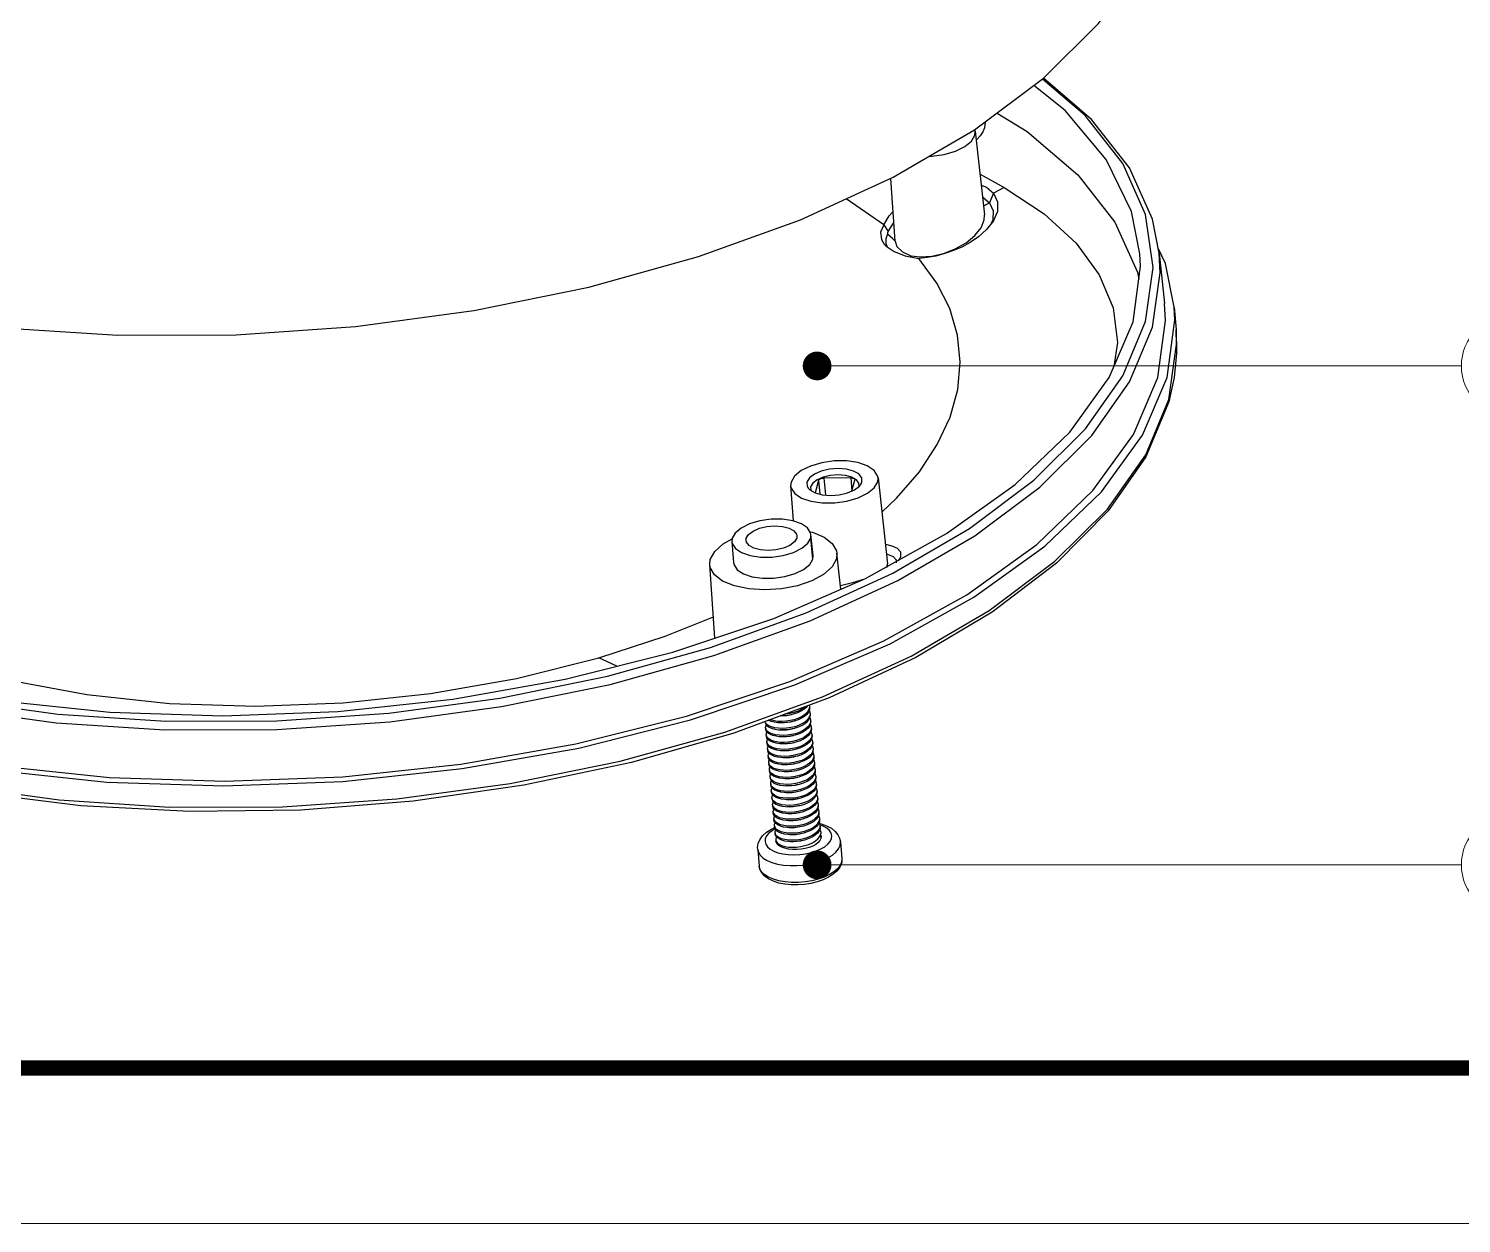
# Model space of a CAD drawing. Header units: millimetres. Extents: x 3608 to 4003, y 1445 to 1719.
# Drawn here: x 3810.7 to 3873.6, y 1444.6 to 1497 of the extents above; entities that cross this region are included whole.
import ezdxf

# ---------------------------------------------------------------- set-up
doc = ezdxf.new("R2010")
doc.units = ezdxf.units.MM
doc.layers.add('02___PRT_ALL_AXES', color=7, linetype='Continuous')
doc.layers.add('06___PRT_ALL_SURFS', color=7, linetype='Continuous')
doc.layers.add('from', color=7, linetype='Continuous', lineweight=13)
doc.styles.add('ROMAND', font='romand.shx', dxfattribs={"width": 0.75, "bigfont": 'gbcbig.shx'})
doc.dimstyles.new('YanXiu', dxfattribs={"dimtxt": 2.5, "dimasz": 2.2, "dimexe": 1, "dimexo": 0, "dimgap": 0.66, "dimtad": 0, "dimzin": 9, "dimdsep": 46, "dimtxsty": 'ROMAND', "dimblk": 'CLOSEDBLANK', "dimcen": 0, "dimclrd": 3, "dimclre": 3, "dimclrt": 7, "dimazin": 2, "dimtfac": 1, "dimtofl": 0, "dimtmove": 0, "dimatfit": 3, "dimldrblk": 'CLOSEDBLANK', "dimfxl": 0, "dimlwd": 5, "dimlwe": 5, "dimarcsym": 0})

# ---------------------------------------------------------------- blocks, each defined once
blk = doc.blocks.new('_ClosedBlank')
at = {"color": 0, "linetype": 'ByBlock', "lineweight": -2}
for p, q in [((-1, 0.167), (0, 0)), ((-1, 0.167), (-1, -0.167)), ((0, 0), (-1, -0.167))]:
    blk.add_line(p, q, dxfattribs=at)
blk = doc.blocks.new('A$C67255E6B')
at = {"color": 7, "linetype": 'Continuous'}
for p, q in [((100.027, 49.692), (99.995, 49.321)), ((99.397, 48.876), (99.419, 49.125)), ((99.419, 49.125), (99.398, 49.221)), ((99.419, 49.124), (99.994, 43.879)), ((99.891, 49.069), (99.723, 48.821)), ((99.995, 49.321), (99.891, 49.069)), ((94.114, 46.157), (94.387, 42.23)), ((99.714, 46.434), (101.221, 45.587)), ((93.682, 43.253), (91.33, 44.878)), ((101.221, 45.587), (100.561, 45.226)), ((100.301, 44.625), (99.935, 44.424)), ((100.301, 44.625), (100.534, 44.126)), ((93.682, 43.253), (93.963, 42.834)), ((100.589, 43.569), (100.549, 43.501)), ((94.075, 42.525), (93.914, 42.658)), ((95.033, 41.305), (95.874, 41.146)), ((95.448, 41.227), (95.375, 41.305)), ((95.375, 41.305), (95.99, 41.239)), ((111.337, 40.836), (110.871, 41.797)), ((110.936, 41.472), (111.265, 38.324)), ((111.883, 38.083), (111.337, 40.836)), ((111.883, 38.084), (111.994, 36.698)), ((111.869, 33.688), (111.533, 32.167)), ((110.092, 28.84), (111.546, 32.3)), ((87.875, 27.13), (87.851, 26.905)), ((89.237, 27.058), (89.098, 26.828)), ((89.598, 27.24), (89.38, 26.462)), ((89.598, 27.24), (89.682, 26.379)), ((91.614, 27.392), (89.935, 27.386)), ((89.935, 27.386), (90.038, 26.323)), ((91.614, 27.392), (91.678, 26.566)), ((91.682, 26.581), (91.869, 27.248)), ((91.872, 27.273), (91.869, 27.248)), ((92.154, 26.886), (92.26, 27.028)), ((92.26, 27.028), (92.311, 27.146)), ((93.307, 27.149), (93.329, 27.399)), ((93.329, 27.398), (93.92, 22.006)), ((87.851, 26.907), (88.005, 24.703)), ((88.967, 26.734), (89.061, 26.641)), ((89.061, 26.641), (89.389, 26.456)), ((89.098, 26.828), (89.108, 26.615)), ((89.389, 26.456), (89.835, 26.339)), ((90.898, 26.342), (91.411, 26.463)), ((91.411, 26.463), (91.844, 26.651)), ((91.844, 26.651), (92.154, 26.886)), ((83.618, 23.257), (84.19, 23.568)), ((84.194, 23.608), (84.174, 23.406)), ((84.174, 23.406), (84.278, 22.086)), ((85.058, 23.473), (85.07, 23.611)), ((88.244, 23.761), (88.231, 23.622)), ((89.065, 24.014), (89.213, 23.983)), ((89.107, 23.625), (89.126, 23.84)), ((89.238, 22.312), (89.107, 23.625)), ((89.258, 22.533), (89.126, 23.84)), ((89.238, 22.312), (89.258, 22.533)), ((90.75, 22.68), (90.719, 22.317)), ((90.999, 20.414), (90.751, 22.678)), ((82.783, 21.962), (82.818, 22.29)), ((83.104, 17.357), (82.783, 21.964)), ((93.86, 21.786), (93.889, 21.83)), ((93.889, 21.83), (93.92, 22.008)), ((94.457, 22.251), (94.46, 22.077)), ((94.685, 22.349), (94.571, 22.207)), ((86.795, 18.594), (92.548, 21.084)), ((88.815, 18.929), (94.257, 21.429)), ((82.821, 16.765), (88.815, 18.929)), ((80.479, 16.477), (86.795, 18.594)), ((83.038, 16.256), (89.08, 18.437)), ((76.552, 14.455), (83.038, 16.256)), ((76.957, 15.591), (75.828, 16.114)), ((89.007, 13.144), (89.026, 13.073)), ((89.026, 13.073), (89.016, 12.938)), ((89.034, 12.985), (89.024, 12.85)), ((89.066, 12.635), (89.055, 12.5)), ((86.283, 12.049), (86.258, 12.128)), ((86.286, 11.724), (86.299, 11.834)), ((86.322, 11.611), (86.286, 11.724)), ((86.299, 11.834), (86.337, 11.905)), ((89.074, 12.547), (89.063, 12.413)), ((89.105, 12.197), (89.094, 12.062)), ((89.102, 11.975), (89.113, 12.109)), ((89.144, 11.759), (89.133, 11.624)), ((89.152, 11.672), (89.141, 11.537)), ((86.347, 11.203), (86.325, 11.286)), ((86.338, 11.396), (86.374, 11.462)), ((86.364, 10.848), (86.377, 10.958)), ((86.4, 10.735), (86.364, 10.848)), ((86.377, 10.958), (86.416, 11.029)), ((89.183, 11.321), (89.173, 11.187)), ((89.191, 11.234), (89.181, 11.099)), ((89.223, 10.883), (89.212, 10.749)), ((89.231, 10.796), (89.22, 10.661)), ((86.404, 10.41), (86.417, 10.52)), ((86.44, 10.298), (86.404, 10.41)), ((86.417, 10.52), (86.455, 10.591)), ((86.443, 9.972), (86.456, 10.082)), ((86.479, 9.86), (86.443, 9.972)), ((86.456, 10.082), (86.494, 10.154)), ((89.262, 10.446), (89.251, 10.311)), ((89.259, 10.223), (89.27, 10.358)), ((89.301, 10.008), (89.29, 9.873)), ((89.309, 9.92), (89.298, 9.785)), ((86.482, 9.534), (86.495, 9.644)), ((86.508, 9.442), (86.482, 9.534)), ((86.495, 9.644), (86.533, 9.716)), ((86.521, 9.097), (86.534, 9.206)), ((86.557, 8.984), (86.521, 9.097)), ((86.534, 9.206), (86.573, 9.278)), ((89.34, 9.57), (89.33, 9.435)), ((89.348, 9.482), (89.338, 9.348)), ((89.38, 9.132), (89.369, 8.997)), ((89.388, 9.044), (89.377, 8.91)), ((86.561, 8.659), (86.574, 8.769)), ((86.597, 8.546), (86.561, 8.659)), ((86.574, 8.769), (86.612, 8.84)), ((86.6, 8.221), (86.613, 8.331)), ((86.636, 8.108), (86.6, 8.221)), ((86.613, 8.331), (86.651, 8.402)), ((89.419, 8.694), (89.408, 8.559)), ((89.427, 8.607), (89.416, 8.472)), ((89.458, 8.256), (89.447, 8.122)), ((89.466, 8.169), (89.455, 8.034)), ((86.639, 7.783), (86.652, 7.893)), ((86.667, 7.686), (86.639, 7.783)), ((86.652, 7.893), (86.69, 7.965)), ((86.678, 7.345), (86.691, 7.455)), ((86.714, 7.232), (86.678, 7.345)), ((86.691, 7.455), (86.73, 7.527)), ((88.492, 7.782), (88.451, 7.77)), ((89.497, 7.818), (89.487, 7.684)), ((89.505, 7.731), (89.494, 7.596)), ((89.537, 7.381), (89.526, 7.246)), ((89.544, 7.293), (89.534, 7.158)), ((86.718, 6.907), (86.731, 7.017)), ((86.754, 6.795), (86.718, 6.907)), ((86.731, 7.017), (86.769, 7.088)), ((86.757, 6.469), (86.77, 6.579)), ((86.793, 6.357), (86.757, 6.469)), ((86.77, 6.579), (86.808, 6.651)), ((89.576, 6.943), (89.565, 6.808)), ((89.573, 6.72), (89.584, 6.855)), ((89.615, 6.505), (89.604, 6.37)), ((89.623, 6.417), (89.612, 6.282)), ((86.796, 6.032), (86.809, 6.141)), ((86.833, 5.918), (86.796, 6.032)), ((86.809, 6.141), (86.847, 6.213)), ((86.835, 5.594), (86.848, 5.703)), ((86.871, 5.481), (86.835, 5.594)), ((86.848, 5.703), (86.886, 5.775)), ((89.654, 6.067), (89.644, 5.932)), ((89.662, 5.979), (89.651, 5.845)), ((89.694, 5.629), (89.683, 5.494)), ((89.889, 5.57), (89.689, 5.645)), ((89.701, 5.542), (89.691, 5.407)), ((86.875, 5.156), (86.888, 5.266)), ((86.911, 5.043), (86.875, 5.156)), ((86.888, 5.266), (86.926, 5.337)), ((89.662, 4.914), (89.722, 5.056)), ((89.733, 5.191), (89.722, 5.056)), ((89.728, 4.905), (89.749, 4.831)), ((89.73, 4.969), (89.741, 5.104)), ((89.73, 4.969), (89.746, 4.794)), ((89.733, 5.003), (89.758, 4.916)), ((89.758, 4.916), (89.746, 4.794)), ((90.945, 4.36), (90.967, 4.583)), ((91.055, 3.33), (91.032, 3.227)), ((91.061, 3.532), (91.04, 3.309))]:
    blk.add_line(p, q, dxfattribs=at)
for points in [[(2.035, 58.117), (2.514, 55.495), (4.039, 52.088), (6.548, 48.882), (9.994, 45.936), (14.312, 43.305), (19.422, 41.038), (25.229, 39.177), (31.625, 37.757), (38.49, 36.804), (45.697, 36.336), (53.111, 36.361), (60.595, 36.88), (68.008, 37.883), (75.213, 39.351), (82.076, 41.256), (88.468, 43.563), (94.271, 46.229), (99.377, 49.205), (103.69, 52.435), (107.13, 55.858), (109.633, 59.412), (111.153, 63.03)], [(110.088, 37.184), (110.564, 40.573), (110.083, 43.896), (108.652, 47.091), (106.299, 50.097), (103.623, 52.385)], [(110.936, 41.472), (110.514, 43.6), (109.072, 46.819), (106.701, 49.85), (103.683, 52.43)], [(109.73, 41.425), (109.203, 44.081), (107.621, 47.35), (105.052, 50.408), (103.079, 51.977)], [(100.778, 50.254), (102.671, 49.101), (105.85, 46.382), (108.164, 43.425), (109.572, 40.282), (109.654, 39.837)], [(96.543, 47.553), (96.702, 47.554), (97.468, 47.662), (98.18, 47.87), (98.764, 48.156), (99.183, 48.502), (99.397, 48.876)], [(99.723, 48.821), (99.494, 48.581), (99.48, 48.57)], [(99.79, 45.743), (100.114, 45.61), (100.561, 45.226)], [(99.873, 44.983), (99.891, 44.975), (100.301, 44.625)], [(100.561, 45.226), (100.383, 44.83), (100.301, 44.625)], [(100.561, 45.226), (100.812, 44.692), (100.799, 44.094), (100.589, 43.569)], [(101.221, 45.587), (103.736, 43.936), (105.735, 42.105), (107.18, 40.127), (108.046, 38.039), (108.319, 35.875), (108.098, 34.368)], [(93.682, 43.253), (94.032, 43.814), (94.26, 44.058)], [(100.534, 44.126), (100.516, 43.571), (100.422, 43.337)], [(93.682, 43.253), (93.487, 42.79), (93.536, 42.338), (93.718, 42.037)], [(93.963, 42.834), (94.293, 43.351), (94.308, 43.367)], [(100.549, 43.501), (100.124, 42.955), (99.618, 42.504), (99.092, 42.146), (98.567, 41.86), (98.045, 41.631), (97.508, 41.443), (96.954, 41.296), (96.403, 41.196), (95.874, 41.146)], [(95.99, 41.239), (96.69, 41.293), (97.431, 41.463), (98.164, 41.745), (98.838, 42.124), (99.394, 42.576), (99.785, 43.067), (99.979, 43.556)], [(99.979, 43.556), (99.998, 43.845), (99.994, 43.88)], [(93.914, 42.658), (93.815, 42.37), (93.818, 42.086), (93.901, 41.869)], [(93.914, 42.658), (93.929, 42.716), (93.945, 42.775), (93.963, 42.834)], [(94.386, 42.255), (94.232, 42.39), (94.075, 42.525)], [(94.388, 42.229), (94.51, 41.884), (94.848, 41.559), (95.375, 41.305)], [(93.718, 42.037), (93.825, 41.921), (94.335, 41.569), (95.033, 41.305)], [(109.298, 37.182), (109.766, 40.669), (109.73, 41.425)], [(110.52, 36.835), (111, 40.251), (110.936, 41.472)], [(93.565, 25.246), (94.487, 26.114), (95.913, 27.779), (97.032, 29.478), (97.838, 31.199), (98.322, 32.925), (98.48, 34.644), (98.312, 36.338), (97.818, 37.997), (97.003, 39.603), (95.874, 41.146)], [(110.849, 33.683), (111.328, 37.256), (111.265, 38.323)], [(111.435, 33.685), (111.92, 37.299), (111.883, 38.083)], [(89.08, 18.437), (94.565, 20.957), (99.39, 23.769), (103.467, 26.822), (106.718, 30.058), (109.084, 33.416), (110.52, 36.835)], [(92.548, 21.084), (97.621, 23.9), (101.911, 26.982), (105.33, 30.268), (107.81, 33.691), (109.298, 37.182)], [(94.257, 21.429), (99.045, 24.22), (103.09, 27.249), (106.316, 30.459), (108.663, 33.792), (110.088, 37.184)], [(111.546, 32.3), (112.031, 35.757), (111.994, 36.698)], [(111.994, 36.698), (112.022, 35.199), (111.869, 33.688)], [(7.057, 28.69), (7.583, 26.173), (9.222, 22.785), (11.884, 19.616), (15.515, 16.73), (20.04, 14.185), (25.368, 12.033), (31.39, 10.318), (37.983, 9.075), (45.013, 8.33), (52.338, 8.097), (59.807, 8.381), (67.269, 9.177), (74.573, 10.468), (81.568, 12.228), (88.114, 14.421), (94.076, 17.003), (99.334, 19.92), (103.78, 23.114), (107.324, 26.52), (109.893, 30.067), (111.435, 33.685)], [(7.623, 29.036), (8.168, 26.256), (9.789, 22.906), (12.421, 19.773), (16.011, 16.919), (20.485, 14.403), (25.753, 12.275), (31.706, 10.58), (38.225, 9.351), (45.176, 8.614), (52.418, 8.384), (59.803, 8.665), (67.181, 9.452), (74.402, 10.728), (81.319, 12.468), (87.791, 14.636), (93.686, 17.189), (98.884, 20.073), (103.28, 23.231), (106.784, 26.598), (109.324, 30.106), (110.849, 33.683)], [(111.533, 32.167), (110.098, 28.72), (107.743, 25.328), (104.51, 22.061), (100.465, 18.983), (95.686, 16.149), (90.262, 13.608)], [(83.732, 11.472), (89.847, 13.679), (95.398, 16.23), (100.282, 19.076), (104.407, 22.166), (107.698, 25.441), (110.092, 28.84)], [(93.329, 27.399), (93.302, 27.523), (93.076, 27.866), (92.652, 28.149), (92.056, 28.352), (91.349, 28.455), (90.57, 28.453), (89.804, 28.344), (89.092, 28.137), (88.509, 27.851), (88.09, 27.505), (87.875, 27.13)], [(92.311, 27.146), (92.3, 27.405), (92.121, 27.639), (91.793, 27.824), (91.347, 27.941), (90.827, 27.981), (90.284, 27.938), (89.771, 27.817), (89.338, 27.629), (89.028, 27.394), (88.871, 27.134)], [(87.851, 26.905), (87.88, 26.757), (88.106, 26.413), (88.53, 26.131), (89.126, 25.928), (89.834, 25.825), (90.612, 25.827), (91.378, 25.936), (92.09, 26.143), (92.674, 26.429), (93.093, 26.775), (93.307, 27.149)], [(88.871, 27.134), (88.883, 26.874), (88.967, 26.734)], [(91.971, 27.275), (91.681, 27.438), (91.286, 27.542), (90.827, 27.577), (90.347, 27.539), (89.893, 27.432), (89.511, 27.266), (89.237, 27.058)], [(89.598, 27.24), (89.636, 27.295), (89.713, 27.343), (89.818, 27.374), (89.935, 27.386)], [(91.614, 27.392), (91.724, 27.381), (91.811, 27.35), (91.862, 27.303), (91.872, 27.273)], [(92.137, 26.873), (92.129, 27.068), (91.971, 27.275)], [(89.835, 26.339), (90.355, 26.299), (90.898, 26.342)], [(89.126, 23.84), (89.103, 23.953), (88.91, 24.261), (88.535, 24.519), (87.992, 24.707), (87.343, 24.805), (86.624, 24.803), (85.918, 24.7), (85.269, 24.508), (84.749, 24.247), (84.382, 23.936), (84.194, 23.608)], [(85.07, 23.611), (85.215, 23.85), (85.5, 24.066), (85.897, 24.239), (86.368, 24.35), (86.867, 24.389), (87.345, 24.353), (87.755, 24.245), (88.056, 24.075), (88.221, 23.861), (88.244, 23.761)], [(84.174, 23.406), (84.198, 23.281), (84.392, 22.973), (84.767, 22.714), (85.309, 22.526), (85.958, 22.428), (86.678, 22.431), (87.383, 22.534), (88.032, 22.726), (88.552, 22.987), (88.92, 23.298), (89.107, 23.625)], [(88.231, 23.622), (88.087, 23.383), (87.802, 23.167), (87.404, 22.995), (86.933, 22.884), (86.434, 22.844), (85.956, 22.88), (85.547, 22.989), (85.245, 23.158), (85.081, 23.373), (85.058, 23.473)], [(89.213, 23.983), (89.945, 23.679), (90.461, 23.281), (90.725, 22.816), (90.75, 22.68)], [(82.818, 22.29), (83.092, 22.79), (83.618, 23.257)], [(93.785, 23.236), (93.792, 23.235), (94.192, 23.144), (94.527, 22.987), (94.733, 22.751), (94.73, 22.446), (94.685, 22.349)], [(93.852, 22.627), (93.954, 22.604), (94.263, 22.464), (94.457, 22.251)], [(90.719, 22.317), (90.444, 21.817), (89.919, 21.35), (89.179, 20.947), (88.275, 20.638), (87.268, 20.441), (86.227, 20.372), (85.223, 20.434), (84.324, 20.624), (83.592, 20.928), (83.076, 21.326), (82.812, 21.79), (82.783, 21.962)], [(84.278, 22.086), (84.304, 21.955), (84.509, 21.643), (84.895, 21.386), (85.437, 21.201), (86.08, 21.107), (86.787, 21.11), (87.484, 21.208), (88.131, 21.397), (88.662, 21.657), (89.043, 21.972), (89.238, 22.312)], [(92.474, 21.053), (91.725, 20.817), (90.975, 20.633)], [(75.828, 16.114), (79.994, 17.472), (83.011, 18.697)], [(26.25, 16.289), (32.06, 14.634), (38.422, 13.435), (45.206, 12.716), (52.273, 12.491), (59.481, 12.766), (66.681, 13.534), (73.729, 14.779), (80.479, 16.477)], [(29.511, 14.816), (35.508, 13.484), (41.947, 12.59), (48.705, 12.151), (55.658, 12.175), (62.676, 12.662), (69.628, 13.602), (76.385, 14.978), (82.821, 16.765)], [(29.309, 14.291), (35.354, 12.949), (41.843, 12.048), (48.654, 11.606), (55.662, 11.63), (62.735, 12.12), (69.742, 13.068), (76.552, 14.455)], [(90.262, 13.608), (84.291, 11.401), (77.88, 9.567), (71.144, 8.138), (64.202, 7.136), (57.177, 6.581), (50.196, 6.482), (43.382, 6.841), (36.857, 7.653), (30.736, 8.903), (25.129, 10.573)], [(89.016, 12.938), (88.957, 12.799), (88.853, 12.663), (88.707, 12.536), (88.523, 12.422), (88.308, 12.323), (88.07, 12.242), (87.816, 12.183), (87.555, 12.145), (87.297, 12.132), (87.049, 12.141), (86.821, 12.173), (86.62, 12.227), (86.576, 12.245)], [(88.019, 12.587), (87.789, 12.534), (87.529, 12.496), (87.272, 12.482), (87.222, 12.484)], [(88.756, 13.051), (88.675, 12.98), (88.495, 12.866), (88.286, 12.767), (88.052, 12.686), (87.803, 12.625), (87.546, 12.586), (87.489, 12.583)], [(88.888, 13.1), (88.823, 13.015), (88.676, 12.887), (88.492, 12.772), (88.279, 12.674), (88.019, 12.587)], [(89.024, 12.85), (88.966, 12.712), (88.862, 12.577), (88.717, 12.45), (88.537, 12.337), (88.325, 12.239), (88.085, 12.157), (88.058, 12.149)], [(89.005, 12.807), (89.027, 12.774), (89.066, 12.635)], [(86.255, 12.074), (86.29, 11.963), (86.371, 11.863), (86.496, 11.775), (86.661, 11.703), (86.861, 11.649), (87.089, 11.616)], [(89.055, 12.5), (88.997, 12.361), (88.893, 12.225), (88.746, 12.099), (88.562, 11.984), (88.348, 11.885), (88.109, 11.804), (87.855, 11.745), (87.595, 11.708), (87.336, 11.694), (87.088, 11.703), (86.86, 11.736), (86.659, 11.789), (86.492, 11.861), (86.366, 11.949), (86.283, 12.049)], [(89.094, 12.062), (89.036, 11.923), (88.932, 11.788), (88.785, 11.661), (88.602, 11.546), (88.387, 11.447), (88.148, 11.366), (87.895, 11.307), (87.634, 11.27), (87.375, 11.256), (87.128, 11.265), (86.899, 11.298), (86.699, 11.351), (86.532, 11.423), (86.405, 11.511), (86.322, 11.611)], [(87.05, 12.054), (86.829, 12.086), (86.626, 12.14), (86.471, 12.207)], [(88.058, 12.149), (87.828, 12.096), (87.567, 12.058), (87.312, 12.044), (87.05, 12.054)], [(87.089, 11.616), (87.331, 11.606), (87.587, 11.619), (87.849, 11.655), (88.097, 11.711)], [(87.946, 12.118), (87.88, 12.101), (87.66, 12.058), (87.438, 12.037), (87.226, 12.039), (87.168, 12.043)], [(87.907, 12.556), (87.807, 12.53), (87.586, 12.491), (87.365, 12.474), (87.205, 12.478)], [(87.985, 11.68), (87.953, 11.671), (87.734, 11.625), (87.512, 11.601), (87.297, 11.599), (87.207, 11.605)], [(88.097, 11.711), (88.346, 11.793), (88.559, 11.89), (88.746, 12.005), (88.897, 12.134), (89.004, 12.273), (89.063, 12.413)], [(89.102, 11.975), (89.045, 11.838), (88.945, 11.705), (88.802, 11.58), (88.623, 11.466), (88.415, 11.367), (88.181, 11.286), (88.137, 11.273)], [(89.045, 12.369), (89.067, 12.336), (89.105, 12.197)], [(89.084, 11.931), (89.106, 11.898), (89.144, 11.759)], [(23.801, 11.264), (29.356, 9.484), (35.474, 8.125), (42.04, 7.214), (48.934, 6.766), (56.026, 6.791), (63.184, 7.287), (70.276, 8.246), (77.168, 9.65), (83.732, 11.472)], [(86.739, 11.253), (86.59, 11.31), (86.467, 11.38), (86.374, 11.462), (86.315, 11.553), (86.294, 11.636)], [(86.325, 11.286), (86.324, 11.298), (86.338, 11.396)], [(87.168, 10.741), (86.942, 10.773), (86.74, 10.827), (86.576, 10.899), (86.451, 10.986), (86.369, 11.086), (86.333, 11.198)], [(86.77, 10.902), (86.619, 10.961), (86.496, 11.032), (86.404, 11.113), (86.347, 11.203)], [(89.173, 11.187), (89.114, 11.047), (89.01, 10.912), (88.864, 10.785), (88.68, 10.67), (88.465, 10.571), (88.227, 10.491), (87.973, 10.431), (87.712, 10.394), (87.454, 10.38), (87.206, 10.39), (86.978, 10.422), (86.777, 10.475), (86.61, 10.547), (86.483, 10.635), (86.4, 10.735)], [(87.129, 11.179), (86.943, 11.203), (86.739, 11.253)], [(89.133, 11.624), (89.076, 11.487), (88.975, 11.354), (88.832, 11.228), (88.652, 11.114), (88.442, 11.016), (88.209, 10.935), (87.96, 10.874), (87.703, 10.835), (87.448, 10.819), (87.202, 10.825), (86.973, 10.853), (86.77, 10.902)], [(88.137, 11.273), (87.932, 11.225), (87.677, 11.186), (87.423, 11.169), (87.175, 11.175), (87.129, 11.179)], [(88.176, 10.835), (87.942, 10.781), (87.679, 10.744), (87.424, 10.731), (87.168, 10.741)], [(88.024, 11.242), (87.807, 11.193), (87.585, 11.165), (87.369, 11.16), (87.246, 11.168)], [(88.064, 10.804), (87.881, 10.761), (87.659, 10.73), (87.441, 10.722), (87.286, 10.73)], [(89.141, 11.537), (89.084, 11.398), (88.979, 11.263), (88.833, 11.136), (88.653, 11.023), (88.441, 10.924), (88.176, 10.835)], [(89.181, 11.099), (89.122, 10.96), (89.016, 10.822), (88.865, 10.693), (88.679, 10.578), (88.465, 10.48), (88.215, 10.398)], [(89.123, 11.493), (89.145, 11.46), (89.183, 11.321)], [(89.162, 11.055), (89.184, 11.023), (89.223, 10.883)], [(87.207, 10.303), (86.981, 10.335), (86.781, 10.389), (86.616, 10.461), (86.489, 10.549), (86.407, 10.65), (86.372, 10.76)], [(87.246, 9.865), (87.034, 9.895), (86.831, 9.947), (86.665, 10.018), (86.535, 10.105), (86.449, 10.207), (86.412, 10.323)], [(89.212, 10.749), (89.154, 10.609), (89.05, 10.474), (88.903, 10.347), (88.719, 10.232), (88.505, 10.133), (88.266, 10.053), (88.012, 9.993), (87.752, 9.956), (87.493, 9.942), (87.245, 9.952), (87.017, 9.984), (86.816, 10.037), (86.649, 10.109), (86.522, 10.197), (86.44, 10.298)], [(87.286, 9.427), (87.082, 9.455), (86.873, 9.508), (86.703, 9.58), (86.574, 9.668), (86.489, 9.769), (86.451, 9.885)], [(89.251, 10.311), (89.193, 10.171), (89.089, 10.036), (88.942, 9.909), (88.759, 9.795), (88.544, 9.695), (88.305, 9.615), (88.051, 9.555), (87.791, 9.518), (87.532, 9.504), (87.285, 9.514), (87.056, 9.546), (86.855, 9.599), (86.689, 9.671), (86.562, 9.759), (86.479, 9.86)], [(88.215, 10.398), (87.971, 10.342), (87.709, 10.305), (87.452, 10.293), (87.207, 10.303)], [(88.254, 9.96), (88.031, 9.908), (87.773, 9.87), (87.517, 9.855), (87.246, 9.865)], [(88.103, 10.366), (87.955, 10.33), (87.733, 10.296), (87.513, 10.284), (87.325, 10.292)], [(88.142, 9.928), (88.028, 9.9), (87.807, 9.862), (87.586, 9.846), (87.364, 9.854)], [(89.29, 9.873), (89.241, 9.749), (89.155, 9.628), (89.036, 9.513), (88.885, 9.407), (88.708, 9.311), (88.509, 9.23), (88.293, 9.163), (88.066, 9.113), (87.835, 9.081), (87.605, 9.067)], [(89.22, 10.661), (89.162, 10.523), (89.059, 10.389), (88.915, 10.263), (88.734, 10.148), (88.522, 10.049), (88.284, 9.968), (88.254, 9.96)], [(89.259, 10.223), (89.21, 10.099), (89.124, 9.979), (89.004, 9.864), (88.854, 9.757), (88.676, 9.662), (88.477, 9.58), (88.294, 9.522)], [(89.202, 10.617), (89.224, 10.585), (89.262, 10.446)], [(89.241, 10.179), (89.263, 10.147), (89.301, 10.008)], [(87.325, 8.989), (87.101, 9.021), (86.901, 9.075), (86.735, 9.146), (86.608, 9.234), (86.525, 9.336), (86.49, 9.447)], [(87.605, 9.067), (87.379, 9.072), (87.167, 9.096), (86.975, 9.137), (86.81, 9.194), (86.674, 9.266), (86.572, 9.349), (86.508, 9.442)], [(87.364, 8.551), (87.152, 8.581), (86.948, 8.634), (86.782, 8.705), (86.652, 8.792), (86.567, 8.894), (86.529, 9.009)], [(89.33, 9.435), (89.271, 9.296), (89.167, 9.16), (89.021, 9.034), (88.837, 8.919), (88.622, 8.82), (88.384, 8.739), (88.13, 8.68), (87.869, 8.643), (87.611, 8.629), (87.363, 8.638), (87.135, 8.67), (86.934, 8.724), (86.767, 8.796), (86.64, 8.884), (86.557, 8.984)], [(89.369, 8.997), (89.311, 8.858), (89.207, 8.723), (89.06, 8.596), (88.876, 8.481), (88.662, 8.382), (88.423, 8.301), (88.169, 8.242), (87.909, 8.205), (87.65, 8.191), (87.402, 8.2), (87.174, 8.233), (86.973, 8.286), (86.806, 8.358), (86.679, 8.446), (86.597, 8.546)], [(87.573, 9.417), (87.32, 9.424), (87.286, 9.427)], [(88.333, 9.084), (88.093, 9.029), (87.831, 8.992), (87.574, 8.979), (87.325, 8.989)], [(87.659, 9.409), (87.447, 9.412), (87.403, 9.416)], [(88.221, 9.053), (88.174, 9.04), (87.954, 8.996), (87.732, 8.973), (87.519, 8.973), (87.443, 8.978)], [(88.294, 9.522), (88.261, 9.513), (88.035, 9.463), (87.803, 9.431), (87.573, 9.417)], [(88.181, 9.491), (88.101, 9.47), (87.88, 9.428), (87.659, 9.409)], [(89.298, 9.785), (89.24, 9.647), (89.135, 9.51), (88.985, 9.381), (88.799, 9.266), (88.585, 9.168), (88.333, 9.084)], [(89.338, 9.348), (89.28, 9.209), (89.177, 9.075), (89.033, 8.949), (88.853, 8.835), (88.641, 8.737), (88.403, 8.655), (88.372, 8.646)], [(89.28, 9.742), (89.302, 9.709), (89.34, 9.57)], [(89.319, 9.304), (89.341, 9.271), (89.38, 9.132)], [(86.569, 8.571), (86.604, 8.46), (86.684, 8.361), (86.808, 8.274), (86.971, 8.202), (87.171, 8.147), (87.403, 8.114)], [(87.443, 7.676), (87.232, 7.705), (87.029, 7.758), (86.86, 7.829), (86.73, 7.917), (86.644, 8.02), (86.608, 8.133)], [(89.408, 8.559), (89.35, 8.42), (89.246, 8.285), (89.099, 8.158), (88.916, 8.043), (88.701, 7.944), (88.462, 7.864), (88.208, 7.804), (87.948, 7.767), (87.689, 7.753), (87.442, 7.763), (87.213, 7.795), (87.012, 7.848), (86.846, 7.92), (86.719, 8.008), (86.636, 8.108)], [(88.372, 8.646), (88.149, 8.594), (87.892, 8.556), (87.636, 8.541), (87.364, 8.551)], [(87.403, 8.114), (87.643, 8.103), (87.898, 8.115), (88.161, 8.151), (88.411, 8.208)], [(88.26, 8.615), (88.028, 8.563), (87.806, 8.537), (87.59, 8.533), (87.482, 8.54)], [(88.299, 8.177), (88.102, 8.131), (87.88, 8.102), (87.662, 8.095), (87.521, 8.103)], [(88.411, 8.208), (88.663, 8.292), (88.877, 8.389), (89.062, 8.504), (89.212, 8.633), (89.319, 8.77), (89.377, 8.91)], [(89.416, 8.472), (89.36, 8.335), (89.258, 8.202), (89.113, 8.075), (88.933, 7.961), (88.724, 7.863), (88.492, 7.782)], [(89.447, 8.122), (89.401, 8.004), (89.322, 7.888), (89.212, 7.778), (89.073, 7.675), (88.909, 7.582), (88.724, 7.5), (88.523, 7.432)], [(89.358, 8.866), (89.38, 8.833), (89.419, 8.694)], [(89.398, 8.428), (89.42, 8.395), (89.458, 8.256)], [(87.482, 7.238), (87.269, 7.268), (87.065, 7.321), (86.898, 7.392), (86.769, 7.479), (86.684, 7.581), (86.647, 7.695)], [(88.523, 7.432), (88.29, 7.374), (88.049, 7.336), (87.809, 7.317), (87.576, 7.318), (87.356, 7.339), (87.157, 7.379), (86.984, 7.435), (86.842, 7.507), (86.735, 7.592), (86.667, 7.686)], [(86.686, 7.258), (86.721, 7.147), (86.802, 7.047), (86.926, 6.96), (87.09, 6.888), (87.29, 6.833), (87.521, 6.8)], [(89.487, 7.684), (89.428, 7.544), (89.324, 7.409), (89.178, 7.282), (88.994, 7.167), (88.779, 7.068), (88.541, 6.988), (88.287, 6.928), (88.026, 6.891), (87.768, 6.877), (87.52, 6.887), (87.292, 6.919), (87.091, 6.972), (86.924, 7.044), (86.797, 7.132), (86.714, 7.232)], [(89.526, 7.246), (89.468, 7.106), (89.363, 6.971), (89.217, 6.844), (89.033, 6.729), (88.818, 6.63), (88.58, 6.55), (88.326, 6.49), (88.066, 6.453), (87.807, 6.439), (87.559, 6.449), (87.331, 6.481), (87.13, 6.534), (86.963, 6.606), (86.836, 6.694), (86.754, 6.795)], [(88.451, 7.77), (88.237, 7.72), (87.973, 7.681), (87.713, 7.666), (87.443, 7.676)], [(88.49, 7.333), (88.267, 7.281), (88.009, 7.243), (87.754, 7.228), (87.482, 7.238)], [(88.338, 7.739), (88.176, 7.7), (87.953, 7.667), (87.735, 7.656), (87.56, 7.665)], [(88.378, 7.301), (88.249, 7.269), (88.027, 7.233), (87.807, 7.219), (87.6, 7.227)], [(89.455, 8.034), (89.398, 7.896), (89.295, 7.761), (89.151, 7.636), (88.971, 7.522), (88.76, 7.423), (88.521, 7.341), (88.49, 7.333)], [(88.529, 6.895), (88.779, 6.978), (88.993, 7.075), (89.179, 7.19), (89.329, 7.319), (89.436, 7.457), (89.494, 7.596)], [(89.437, 7.99), (89.459, 7.958), (89.497, 7.818)], [(89.476, 7.552), (89.498, 7.52), (89.537, 7.381)], [(87.56, 6.362), (87.343, 6.393), (87.143, 6.445), (86.976, 6.516), (86.847, 6.604), (86.762, 6.706), (86.725, 6.82)], [(87.599, 5.924), (87.385, 5.954), (87.18, 6.008), (87.014, 6.079), (86.886, 6.166), (86.802, 6.268), (86.765, 6.382)], [(89.565, 6.808), (89.507, 6.669), (89.403, 6.533), (89.256, 6.406), (89.072, 6.292), (88.858, 6.193), (88.619, 6.112), (88.365, 6.052), (88.105, 6.015), (87.846, 6.002), (87.599, 6.011), (87.37, 6.043), (87.169, 6.097), (87.003, 6.169), (86.876, 6.256), (86.793, 6.357)], [(87.521, 6.8), (87.761, 6.79), (88.016, 6.802), (88.279, 6.838), (88.529, 6.895)], [(88.568, 6.457), (88.339, 6.404), (88.079, 6.366), (87.822, 6.352), (87.56, 6.362)], [(88.417, 6.863), (88.322, 6.839), (88.101, 6.799), (87.88, 6.782), (87.669, 6.786), (87.639, 6.789)], [(88.456, 6.426), (88.395, 6.41), (88.175, 6.366), (87.953, 6.345), (87.74, 6.346), (87.678, 6.351)], [(89.534, 7.158), (89.476, 7.02), (89.373, 6.885), (89.226, 6.757), (89.042, 6.642), (88.829, 6.544), (88.568, 6.457)], [(89.271, 6.324), (89.092, 6.21), (88.881, 6.111), (88.641, 6.029), (88.608, 6.019)], [(89.612, 6.282), (89.554, 6.143), (89.447, 6.005), (89.296, 5.875), (89.109, 5.761), (88.896, 5.664), (88.647, 5.581)], [(89.573, 6.72), (89.534, 6.617), (89.47, 6.516), (89.382, 6.417), (89.271, 6.324)], [(89.604, 6.37), (89.566, 6.267), (89.502, 6.165), (89.414, 6.067), (89.303, 5.974)], [(89.516, 7.114), (89.537, 7.082), (89.576, 6.943)], [(89.556, 6.675), (89.577, 6.644), (89.615, 6.505)], [(85.822, 4.479), (85.92, 4.717), (86.092, 4.96), (86.337, 5.189), (86.645, 5.39), (86.849, 5.487)], [(86.877, 5.403), (86.684, 5.29), (86.486, 5.129), (86.345, 4.958), (86.264, 4.782)], [(87.639, 5.486), (87.409, 5.52), (87.209, 5.574), (87.045, 5.646), (86.92, 5.733), (86.839, 5.833), (86.804, 5.944)], [(89.303, 5.974), (89.12, 5.858), (88.905, 5.758), (88.667, 5.677), (88.413, 5.616), (88.151, 5.578), (87.892, 5.564), (87.643, 5.573), (87.414, 5.605), (87.212, 5.658), (87.044, 5.73), (86.916, 5.818), (86.833, 5.918)], [(87.678, 5.049), (87.464, 5.079), (87.263, 5.131), (87.096, 5.201), (86.966, 5.289), (86.88, 5.391), (86.843, 5.506)], [(89.644, 5.932), (89.585, 5.793), (89.481, 5.658), (89.335, 5.531), (89.151, 5.416), (88.936, 5.317), (88.698, 5.236), (88.444, 5.177), (88.183, 5.14), (87.925, 5.126), (87.677, 5.135), (87.449, 5.168), (87.248, 5.221), (87.081, 5.293), (86.954, 5.381), (86.871, 5.481)], [(89.683, 5.494), (89.625, 5.355), (89.52, 5.22), (89.374, 5.093), (89.19, 4.978), (88.975, 4.879), (88.737, 4.798), (88.483, 4.739), (88.222, 4.702), (87.964, 4.688), (87.716, 4.698), (87.488, 4.73), (87.287, 4.783), (87.12, 4.855), (86.993, 4.943), (86.911, 5.043)], [(88.608, 6.019), (88.385, 5.967), (88.125, 5.929), (87.87, 5.914), (87.599, 5.924)], [(88.647, 5.581), (88.398, 5.524), (88.135, 5.488), (87.88, 5.476), (87.639, 5.486)], [(88.495, 5.988), (88.468, 5.98), (88.249, 5.934), (88.027, 5.909), (87.812, 5.907), (87.717, 5.913)], [(88.535, 5.55), (88.323, 5.502), (88.1, 5.473), (87.884, 5.468), (87.757, 5.475)], [(89.651, 5.845), (89.594, 5.706), (89.491, 5.572), (89.345, 5.445), (89.162, 5.33), (88.95, 5.231), (88.712, 5.151), (88.686, 5.143)], [(89.691, 5.407), (89.633, 5.268), (89.528, 5.132), (89.382, 5.005), (89.202, 4.893), (88.99, 4.794), (88.725, 4.705)], [(89.594, 6.239), (89.616, 6.206), (89.654, 6.067)], [(89.633, 5.801), (89.655, 5.768), (89.694, 5.629)], [(89.661, 5.747), (89.76, 5.725), (90.106, 5.601), (90.407, 5.438), (90.644, 5.245), (90.811, 5.036), (90.918, 4.814), (90.967, 4.583)], [(90.412, 4.796), (90.43, 4.972), (90.384, 5.142), (90.277, 5.302), (90.11, 5.446), (89.889, 5.57)], [(86.264, 4.782), (86.246, 4.606), (86.292, 4.435), (86.4, 4.276), (86.567, 4.132), (86.788, 4.007), (87.055, 3.907), (87.362, 3.834), (87.698, 3.789)], [(87.717, 4.611), (87.491, 4.643), (87.289, 4.697), (87.125, 4.769), (87.001, 4.856), (86.918, 4.956), (86.882, 5.068)], [(86.965, 4.9), (86.942, 4.867), (86.913, 4.75), (86.914, 4.718)], [(86.914, 4.718), (86.934, 4.637), (87.005, 4.532), (87.122, 4.439), (87.283, 4.361), (87.48, 4.302), (87.708, 4.264), (87.957, 4.25), (88.22, 4.26), (88.486, 4.294), (88.746, 4.352), (88.992, 4.432), (89.213, 4.532), (89.403, 4.648), (89.555, 4.777), (89.662, 4.914)], [(89.746, 4.794), (89.685, 4.665), (89.576, 4.54), (89.423, 4.424), (89.232, 4.321), (89.009, 4.235), (88.763, 4.168), (88.501, 4.124), (88.234, 4.103), (87.97, 4.106), (87.72, 4.133), (87.491, 4.184), (87.292, 4.256), (87.131, 4.347), (87.012, 4.453), (86.94, 4.572), (86.919, 4.662)], [(88.686, 5.143), (88.46, 5.091), (88.201, 5.053), (87.944, 5.038), (87.678, 5.049)], [(87.698, 3.789), (88.054, 3.775), (88.418, 3.792), (88.78, 3.839), (89.129, 3.914), (89.453, 4.017), (89.744, 4.143), (89.992, 4.288), (90.19, 4.449), (90.332, 4.62), (90.412, 4.796)], [(88.725, 4.705), (88.491, 4.651), (88.228, 4.614), (87.973, 4.6), (87.717, 4.611)], [(88.574, 5.112), (88.396, 5.07), (88.174, 5.038), (87.956, 5.029), (87.796, 5.038)], [(88.613, 4.674), (88.47, 4.639), (88.248, 4.604), (88.028, 4.591), (87.835, 4.6)], [(89.672, 5.363), (89.694, 5.33), (89.733, 5.191)], [(85.788, 4.119), (85.784, 4.238), (85.796, 4.358), (85.822, 4.479)], [(85.788, 4.119), (85.834, 3.935), (85.952, 3.746), (86.135, 3.573), (86.379, 3.421), (86.678, 3.295), (87.024, 3.198), (87.406, 3.132), (87.815, 3.099), (88.239, 3.101), (88.667, 3.136), (89.087, 3.205), (89.487, 3.305), (89.858, 3.434), (90.188, 3.587), (90.468, 3.761), (90.692, 3.952), (90.852, 4.153), (90.945, 4.36)], [(91.04, 3.309), (90.947, 3.102), (90.786, 2.901), (90.563, 2.711), (90.282, 2.536), (89.952, 2.383), (89.582, 2.254), (89.181, 2.154), (88.761, 2.085), (88.333, 2.05), (87.909, 2.048), (87.5, 2.081), (87.118, 2.147), (86.772, 2.244), (86.474, 2.371), (86.229, 2.522), (86.046, 2.695), (85.929, 2.884), (85.882, 3.068)], [(91.032, 3.227), (90.935, 2.998), (90.763, 2.768), (90.523, 2.555), (90.228, 2.367), (89.889, 2.209), (89.518, 2.081), (89.123, 1.985), (88.714, 1.922), (88.299, 1.892), (87.888, 1.896), (87.491, 1.935), (87.115, 2.01), (86.771, 2.119), (86.469, 2.265), (86.223, 2.441), (86.045, 2.638), (85.932, 2.85), (85.882, 3.068)], [(91.061, 3.532), (91.064, 3.432), (91.055, 3.33)]]:
    blk.add_lwpolyline(points, dxfattribs=at)
at = {"layer": '02___PRT_ALL_AXES', "color": 7, "linetype": 'Continuous'}
for p, q in [((89.026, 13.073), (89.034, 12.985)), ((89.066, 12.635), (89.074, 12.547)), ((86.286, 11.724), (86.294, 11.636)), ((89.105, 12.197), (89.113, 12.109)), ((89.144, 11.759), (89.152, 11.672)), ((86.325, 11.286), (86.333, 11.198)), ((86.364, 10.848), (86.372, 10.76)), ((89.183, 11.321), (89.191, 11.234)), ((89.223, 10.883), (89.231, 10.796)), ((86.404, 10.41), (86.412, 10.323)), ((86.443, 9.972), (86.451, 9.885)), ((89.262, 10.446), (89.27, 10.358)), ((89.301, 10.008), (89.309, 9.92)), ((86.482, 9.534), (86.49, 9.447)), ((86.521, 9.097), (86.529, 9.009)), ((89.34, 9.57), (89.348, 9.482)), ((89.38, 9.132), (89.388, 9.044)), ((86.561, 8.659), (86.569, 8.571)), ((86.6, 8.221), (86.608, 8.133)), ((89.419, 8.694), (89.427, 8.607)), ((89.458, 8.256), (89.466, 8.169)), ((86.639, 7.783), (86.647, 7.695)), ((86.678, 7.345), (86.686, 7.258)), ((89.497, 7.818), (89.505, 7.731)), ((89.537, 7.381), (89.544, 7.293)), ((86.718, 6.907), (86.725, 6.82)), ((86.757, 6.469), (86.765, 6.382)), ((89.576, 6.943), (89.584, 6.855)), ((89.615, 6.505), (89.623, 6.417)), ((86.796, 6.032), (86.804, 5.944)), ((86.835, 5.594), (86.843, 5.506)), ((89.654, 6.067), (89.662, 5.979)), ((89.694, 5.629), (89.701, 5.542)), ((86.875, 5.156), (86.882, 5.068)), ((86.914, 4.718), (86.919, 4.662)), ((89.733, 5.191), (89.741, 5.104)), ((90.967, 4.583), (91.061, 3.532)), ((85.788, 4.119), (85.882, 3.068))]:
    blk.add_line(p, q, dxfattribs=at)
at = {"layer": '06___PRT_ALL_SURFS', "color": 7, "linetype": 'Continuous'}
blk.add_lwpolyline([(34.468, 15.97), (38.912, 14.718), (43.765, 13.812), (48.939, 13.268), (54.323, 13.099), (59.813, 13.306), (65.301, 13.887), (70.672, 14.828), (75.828, 16.114)], dxfattribs=at)
at = {"layer": 'from', "color": 4}
for centre in [(133.014, 34.408), (133.014, 3.15)]:
    blk.add_circle(centre, 3.15, dxfattribs=at)
for points in [[(89.51, 34.408), (129.864, 34.408)], [(89.51, 3.15), (129.864, 3.15)]]:
    blk.add_leader(points, dimstyle='YanXiu', override={"dimasz": 1.8, "dimldrblk": 'Dot'}, dxfattribs=at)

msp = doc.modelspace()

# ---------------------------------------------------------------- linework, layer by layer
at = {"layer": 'from'}
msp.add_lwpolyline([(3607.872, 1444.617), (4003.339, 1444.617), (4003.339, 1719.431), (3607.872, 1719.431)], close=True, dxfattribs=at)
at = {"layer": 'from', "const_width": 0.682}
msp.add_lwpolyline([(3614.687, 1451.432), (3614.687, 1712.615), (3996.523, 1712.615), (3996.523, 1451.432), (3614.687, 1451.432)], dxfattribs=at)

# ---------------------------------------------------------------- block references
at = {"xscale": 0.7, "yscale": 0.7, "zscale": 0.7}
msp.add_blockref('A$C67255E6B', (3782.658, 1458.136), dxfattribs=at)

doc.saveas('drawing.dxf')
